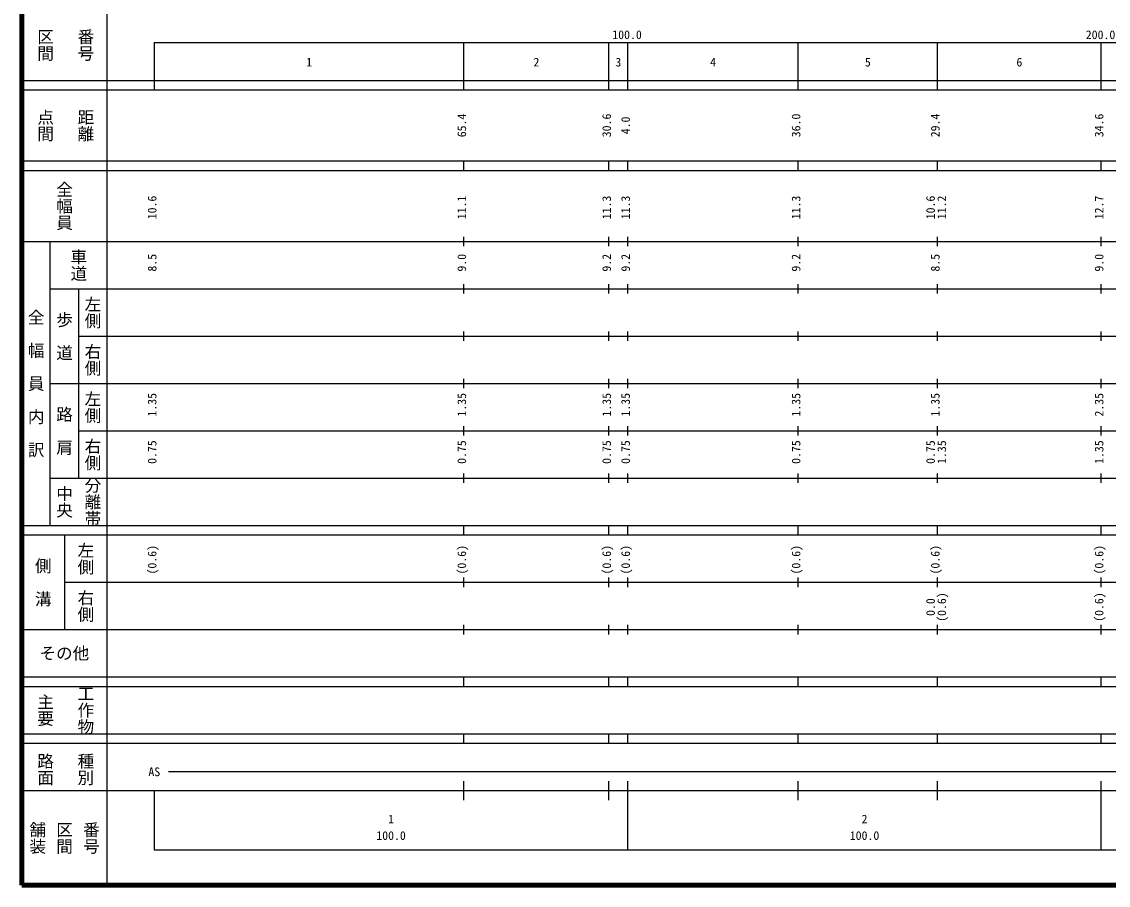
# Model space of a CAD drawing. Units: millimetres on the paper, enlarged 1000 times. Extents: x 40000 to 680000, y 20000 to 380000.
# Drawn here: x 40000 to 269476, y 20000 to 202409 of the extents above; entities that cross this region are included whole.
import ezdxf
from ezdxf.enums import TextEntityAlignment as Align

# ---------------------------------------------------------------- set-up
doc = ezdxf.new("R2010")
doc.units = ezdxf.units.MM
doc.header["$LTSCALE"] = 1000
doc.layers.add('M-TTL', color=2, linetype='Continuous', lineweight=140)
doc.layers.add('M-TTL-BAND', color=7, linetype='Continuous', lineweight=25)
doc.styles.add('@ＭＳ ゴシック', font='')
doc.styles.add('ＭＳ ゴシック', font='')
doc.styles.get('@ＭＳ ゴシック').set_extended_font_data('@MS Gothic')
doc.styles.get('ＭＳ ゴシック').set_extended_font_data('MS Gothic')

msp = doc.modelspace()

# ---------------------------------------------------------------- linework, layer by layer
at = {"layer": 'M-TTL'}
for p, q in [((40000, 380000), (40000, 20000)), ((40000, 20000), (680000, 20000))]:
    msp.add_line(p, q, dxfattribs=at)
at = {"layer": 'M-TTL-BAND'}
for p, q in [((58000, 370000), (58000, 20000)), ((68000, 198000), (579000, 198000)), ((68000, 198000), (68000, 188000)), ((133400, 188000), (133400, 198000)), ((164000, 188000), (164000, 198000)), ((168000, 188000), (168000, 198000)), ((204000, 188000), (204000, 198000)), ((233400, 188000), (233400, 198000)), ((268000, 188000), (268000, 198000)), ((40000, 190000), (579000, 190000)), ((40000, 188000), (579000, 188000)), ((40000, 173000), (579000, 173000)), ((133400, 171000), (133400, 173000)), ((164000, 171000), (164000, 173000)), ((168000, 171000), (168000, 173000)), ((204000, 171000), (204000, 173000)), ((233400, 171000), (233400, 173000)), ((268000, 171000), (268000, 173000)), ((40000, 171000), (579000, 171000)), ((133400, 155000), (133400, 157000)), ((164000, 155000), (164000, 157000)), ((168000, 155000), (168000, 157000)), ((204000, 155000), (204000, 157000)), ((233400, 155000), (233400, 157000)), ((268000, 155000), (268000, 157000)), ((40000, 156000), (579000, 156000)), ((46000, 96000), (46000, 156000)), ((133400, 145000), (133400, 147000)), ((164000, 145000), (164000, 147000)), ((168000, 145000), (168000, 147000)), ((204000, 145000), (204000, 147000)), ((233400, 145000), (233400, 147000)), ((268000, 145000), (268000, 147000)), ((46000, 146000), (579000, 146000)), ((52000, 146000), (52000, 106000)), ((52000, 136000), (579000, 136000)), ((133400, 135000), (133400, 137000)), ((164000, 135000), (164000, 137000)), ((168000, 135000), (168000, 137000)), ((204000, 135000), (204000, 137000)), ((233400, 135000), (233400, 137000)), ((268000, 135000), (268000, 137000)), ((133400, 125000), (133400, 127000)), ((164000, 125000), (164000, 127000)), ((168000, 125000), (168000, 127000)), ((204000, 125000), (204000, 127000)), ((233400, 125000), (233400, 127000)), ((268000, 125000), (268000, 127000)), ((46000, 126000), (579000, 126000)), ((52000, 116000), (579000, 116000)), ((133400, 115000), (133400, 117000)), ((164000, 115000), (164000, 117000)), ((168000, 115000), (168000, 117000)), ((204000, 115000), (204000, 117000)), ((233400, 115000), (233400, 117000)), ((268000, 115000), (268000, 117000)), ((46000, 106000), (579000, 106000)), ((133400, 105000), (133400, 107000)), ((164000, 105000), (164000, 107000)), ((168000, 105000), (168000, 107000)), ((204000, 105000), (204000, 107000)), ((233400, 105000), (233400, 107000)), ((268000, 105000), (268000, 107000)), ((40000, 96000), (579000, 96000)), ((133400, 94000), (133400, 96000)), ((164000, 94000), (164000, 96000)), ((168000, 94000), (168000, 96000)), ((204000, 94000), (204000, 96000)), ((233400, 94000), (233400, 96000)), ((268000, 94000), (268000, 96000)), ((40000, 94000), (579000, 94000)), ((49000, 94000), (49000, 74000)), ((133400, 83000), (133400, 85000)), ((164000, 83000), (164000, 85000)), ((168000, 83000), (168000, 85000)), ((204000, 83000), (204000, 85000)), ((233400, 83000), (233400, 85000)), ((268000, 83000), (268000, 85000)), ((49000, 84000), (579000, 84000)), ((40000, 74000), (579000, 74000)), ((133400, 73000), (133400, 75000)), ((164000, 73000), (164000, 75000)), ((168000, 73000), (168000, 75000)), ((204000, 73000), (204000, 75000)), ((233400, 73000), (233400, 75000)), ((268000, 73000), (268000, 75000)), ((40000, 64000), (579000, 64000)), ((40000, 62000), (579000, 62000)), ((133400, 62000), (133400, 64000)), ((164000, 62000), (164000, 64000)), ((168000, 62000), (168000, 64000)), ((204000, 62000), (204000, 64000)), ((233400, 62000), (233400, 64000)), ((268000, 62000), (268000, 64000)), ((40000, 52000), (579000, 52000)), ((133400, 50000), (133400, 52000)), ((164000, 50000), (164000, 52000)), ((168000, 50000), (168000, 52000)), ((204000, 50000), (204000, 52000)), ((233400, 50000), (233400, 52000)), ((268000, 50000), (268000, 52000)), ((40000, 50000), (579000, 50000)), ((71000, 44000), (565000, 44000)), ((133400, 38000), (133400, 42000)), ((164000, 38000), (164000, 42000)), ((168000, 27500), (168000, 42000)), ((204000, 38000), (204000, 42000)), ((233400, 38000), (233400, 42000)), ((268000, 27500), (268000, 42000)), ((40000, 40000), (579000, 40000)), ((68000, 40000), (68000, 27500)), ((68000, 27500), (579000, 27500))]:
    msp.add_line(p, q, dxfattribs=at)

# ---------------------------------------------------------------- texts
at = {"layer": 'M-TTL-BAND', "style": '@ＭＳ ゴシック'}
for s, p in [('区間', (45000, 197500)), ('番号', (53500, 197500)), ('点間', (45000, 180500)), ('距離', (53500, 180500)), ('全幅員', (49000, 163500)), ('車道', (52000, 151000)), ('左側', (55000, 141000)), ('全\u3000幅\u3000員\u3000内\u3000訳', (43000, 126000)), ('歩\u3000道', (49000, 136000)), ('右側', (55000, 131000)), ('左側', (55000, 121000)), ('路\u3000肩', (49000, 116000)), ('右側', (55000, 111000)), ('分離帯', (55000, 101000)), ('中央', (49000, 101000)), ('左側', (53500, 89000)), ('側\u3000溝', (44500, 84000)), ('右側', (53500, 79000)), ('主要', (45000, 57000)), ('工作物', (53500, 57000)), ('路面', (45000, 44500)), ('種別', (53500, 44500)), ('舗装', (43333, 30000)), ('区間', (49000, 30000)), ('番号', (54667, 30000))]:
    msp.add_text(s, height=2566, rotation=270, dxfattribs=at).set_placement(p, align=Align.MIDDLE_CENTER)
at = {"layer": 'M-TTL-BAND', "style": 'ＭＳ ゴシック'}
for s, p in [('100.0', (167844, 198195)), ('200.0', (267844, 198195)), ('1', (100700, 192405)), ('2', (148700, 192405)), ('3', (166000, 192405)), ('4', (186000, 192405)), ('5', (218700, 192405)), ('6', (250700, 192405)), ('AS', (68000, 42500)), ('1', (118000, 32523)), ('2', (218000, 32523)), ('100.0', (118000, 29033)), ('100.0', (218000, 29033))]:
    msp.add_text(s, height=1833, dxfattribs=at).set_placement(p, align=Align.BOTTOM_CENTER)
for s, p in [('65.4', (134400, 180500)), ('30.6', (165000, 180500)), ('4.0', (169000, 180500)), ('36.0', (205000, 180500)), ('29.4', (234400, 180500)), ('34.6', (269000, 180500)), ('10.6', (69000, 163174)), ('11.1', (134400, 163174)), ('11.3', (165000, 163174)), ('11.3', (169000, 163174)), ('11.3', (205000, 163174)), ('10.6', (233400, 163174)), ('11.2', (235770, 163174)), ('12.7', (269000, 163174)), ('8.5', (69000, 151500)), ('9.0', (134400, 151500)), ('9.2', (165000, 151500)), ('9.2', (169000, 151500)), ('9.2', (205000, 151500)), ('8.5', (234400, 151500)), ('9.0', (269000, 151500)), ('1.35', (69000, 121500)), ('1.35', (134400, 121500)), ('1.35', (165000, 121500)), ('1.35', (169000, 121500)), ('1.35', (205000, 121500)), ('1.35', (234400, 121500)), ('2.35', (269000, 121500)), ('0.75', (69000, 111500)), ('0.75', (134400, 111500)), ('0.75', (165000, 111500)), ('0.75', (169000, 111500)), ('0.75', (205000, 111500)), ('0.75', (233400, 111500)), ('1.35', (235770, 111500)), ('1.35', (269000, 111500)), ('(0.6)', (69000, 88764)), ('(0.6)', (134400, 88764)), ('(0.6)', (165000, 88764)), ('(0.6)', (169000, 88764)), ('(0.6)', (205000, 88764)), ('(0.6)', (234400, 88764)), ('(0.6)', (269000, 88764)), ('0.0', (233400, 78764)), ('(0.6)', (235770, 78764)), ('(0.6)', (269000, 78764))]:
    msp.add_text(s, height=1833, rotation=90, dxfattribs=at).set_placement(p, align=Align.BOTTOM_CENTER)
msp.add_text('その他', height=2566, dxfattribs=at).set_placement((49000, 69000), align=Align.MIDDLE_CENTER)

doc.saveas('drawing.dxf')
